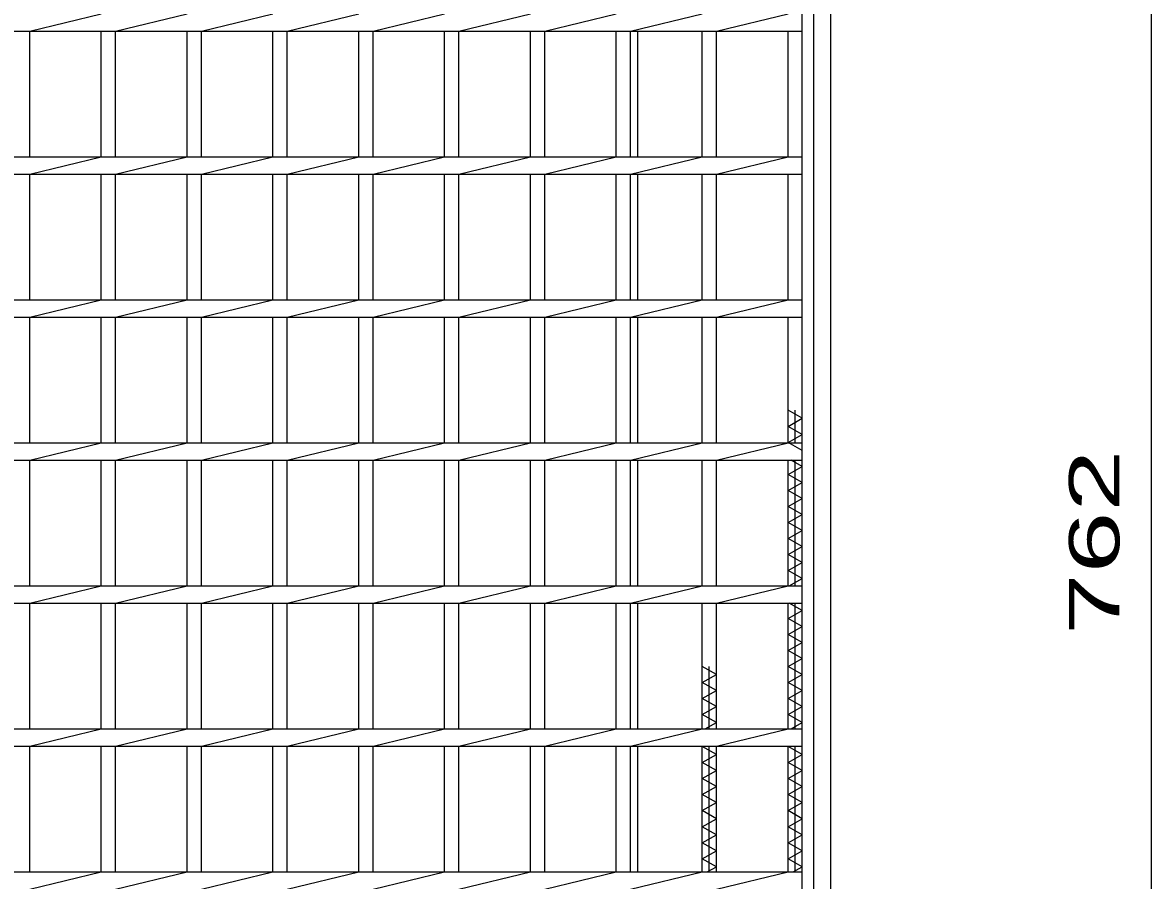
# Model space of a CAD drawing. Units: millimetres, scale not verified. Extents: x -1456 to 1385, y -1026 to 843.
# Drawn here: x -545.5 to -151, y -6 to 294 of the extents above; entities that cross this region are included whole.
import ezdxf
from ezdxf.enums import TextEntityAlignment as Align

# ---------------------------------------------------------------- set-up
doc = ezdxf.new("R2010")
doc.units = ezdxf.units.MM
doc.header["$LTSCALE"] = 8
for name, color, linetype, lineweight in [('16', 3, 'Continuous', 25), ('19', 6, 'Continuous', 25), ('22', 4, 'Continuous', 25)]:
    doc.layers.add(name, color=color, linetype=linetype, lineweight=lineweight)
doc.styles.add('ベクトル', font='')
doc.styles.get('ベクトル').set_extended_font_data('ベクトル')

msp = doc.modelspace()

# ---------------------------------------------------------------- linework, layer by layer
at = {"layer": '16'}
for p, q in [((-273, -284), (-273, 522)), ((-543, 291), (-518, 297)), ((-513, 291), (-488, 297)), ((-483, 291), (-458, 297)), ((-453, 291), (-428, 297)), ((-423, 291), (-398, 297)), ((-393, 291), (-368, 297)), ((-363, 291), (-338, 297)), ((-333, 291), (-308, 297)), ((-303, 291), (-278, 297)), ((-273, 291), (-273, 297)), ((-1088, 291), (-273, 291)), ((-543, 247), (-543, 291)), ((-518, 247), (-518, 291)), ((-513, 247), (-513, 291)), ((-488, 247), (-488, 291)), ((-483, 247), (-483, 291)), ((-458, 247), (-458, 291)), ((-453, 247), (-453, 291)), ((-428, 247), (-428, 291)), ((-423, 247), (-423, 291)), ((-398, 247), (-398, 291)), ((-393, 247), (-393, 291)), ((-368, 247), (-368, 291)), ((-363, 247), (-363, 291)), ((-338, 247), (-338, 291)), ((-333, 247), (-333, 291)), ((-308, 247), (-308, 291)), ((-303, 247), (-303, 291)), ((-278, 247), (-278, 291)), ((-1088, 247), (-273, 247)), ((-543, 241), (-518, 247)), ((-513, 241), (-488, 247)), ((-483, 241), (-458, 247)), ((-453, 241), (-428, 247)), ((-423, 241), (-398, 247)), ((-393, 241), (-368, 247)), ((-363, 241), (-338, 247)), ((-333, 241), (-308, 247)), ((-303, 241), (-278, 247)), ((-273, 241), (-273, 247)), ((-1088, 241), (-273, 241)), ((-543, 197), (-543, 241)), ((-518, 197), (-518, 241)), ((-513, 197), (-513, 241)), ((-488, 197), (-488, 241)), ((-483, 197), (-483, 241)), ((-458, 197), (-458, 241)), ((-453, 197), (-453, 241)), ((-428, 197), (-428, 241)), ((-423, 197), (-423, 241)), ((-398, 197), (-398, 241)), ((-393, 197), (-393, 241)), ((-368, 197), (-368, 241)), ((-363, 197), (-363, 241)), ((-338, 197), (-338, 241)), ((-333, 197), (-333, 241)), ((-308, 197), (-308, 241)), ((-303, 197), (-303, 241)), ((-278, 197), (-278, 241)), ((-1088, 197), (-273, 197)), ((-543, 191), (-518, 197)), ((-513, 191), (-488, 197)), ((-483, 191), (-458, 197)), ((-453, 191), (-428, 197)), ((-423, 191), (-398, 197)), ((-393, 191), (-368, 197)), ((-363, 191), (-338, 197)), ((-333, 191), (-308, 197)), ((-303, 191), (-278, 197)), ((-273, 191), (-273, 197)), ((-1088, 191), (-273, 191)), ((-543, 147), (-543, 191)), ((-518, 147), (-518, 191)), ((-513, 147), (-513, 191)), ((-488, 147), (-488, 191)), ((-483, 147), (-483, 191)), ((-458, 147), (-458, 191)), ((-453, 147), (-453, 191)), ((-428, 147), (-428, 191)), ((-423, 147), (-423, 191)), ((-398, 147), (-398, 191)), ((-393, 147), (-393, 191)), ((-368, 147), (-368, 191)), ((-363, 147), (-363, 191)), ((-338, 147), (-338, 191)), ((-333, 147), (-333, 191)), ((-308, 147), (-308, 191)), ((-303, 147), (-303, 191)), ((-278, 147), (-278, 191)), ((-273, 155.6), (-278, 158.4)), ((-275.5, 147), (-275.5, 158.4)), ((-278, 152.8), (-273, 155.6)), ((-273, 150), (-278, 152.8)), ((-278, 147.2), (-273, 150)), ((-1088, 147), (-273, 147)), ((-543, 141), (-518, 147)), ((-513, 141), (-488, 147)), ((-483, 141), (-458, 147)), ((-453, 141), (-428, 147)), ((-423, 141), (-398, 147)), ((-393, 141), (-368, 147)), ((-363, 141), (-338, 147)), ((-333, 141), (-308, 147)), ((-303, 141), (-278, 147)), ((-273, 144.4), (-278, 147.2)), ((-273, 141), (-273, 147)), ((-1088, 141), (-273, 141)), ((-543, 97), (-543, 141)), ((-518, 97), (-518, 141)), ((-513, 97), (-513, 141)), ((-488, 97), (-488, 141)), ((-483, 97), (-483, 141)), ((-458, 97), (-458, 141)), ((-453, 97), (-453, 141)), ((-428, 97), (-428, 141)), ((-423, 97), (-423, 141)), ((-398, 97), (-398, 141)), ((-393, 97), (-393, 141)), ((-368, 97), (-368, 141)), ((-363, 97), (-363, 141)), ((-338, 97), (-338, 141)), ((-333, 97), (-333, 141)), ((-308, 97), (-308, 141)), ((-303, 97), (-303, 141)), ((-278, 97), (-278, 141)), ((-278, 136), (-273, 138.8)), ((-273, 138.8), (-276.929, 141)), ((-275.5, 97), (-275.5, 141)), ((-273, 133.2), (-278, 136)), ((-278, 130.4), (-273, 133.2)), ((-273, 127.6), (-278, 130.4)), ((-278, 124.8), (-273, 127.6)), ((-273, 122), (-278, 124.8)), ((-278, 119.2), (-273, 122)), ((-273, 116.4), (-278, 119.2)), ((-278, 113.6), (-273, 116.4)), ((-273, 110.8), (-278, 113.6)), ((-278, 108), (-273, 110.8)), ((-273, 105.2), (-278, 108)), ((-278, 102.4), (-273, 105.2)), ((-273, 99.6), (-278, 102.4)), ((-277.643, 97), (-273, 99.6)), ((-1088, 97), (-273, 97)), ((-543, 91), (-518, 97)), ((-513, 91), (-488, 97)), ((-483, 91), (-458, 97)), ((-453, 91), (-428, 97)), ((-423, 91), (-398, 97)), ((-393, 91), (-368, 97)), ((-363, 91), (-338, 97)), ((-333, 91), (-308, 97)), ((-303, 91), (-278, 97)), ((-273, 91), (-273, 97)), ((-1088, 91), (-273, 91)), ((-543, 47), (-543, 91)), ((-518, 47), (-518, 91)), ((-513, 47), (-513, 91)), ((-488, 47), (-488, 91)), ((-483, 47), (-483, 91)), ((-458, 47), (-458, 91)), ((-453, 47), (-453, 91)), ((-428, 47), (-428, 91)), ((-423, 47), (-423, 91)), ((-398, 47), (-398, 91)), ((-393, 47), (-393, 91)), ((-368, 47), (-368, 91)), ((-363, 47), (-363, 91)), ((-338, 47), (-338, 91)), ((-333, 47), (-333, 91)), ((-308, 47), (-308, 91)), ((-303, 47), (-303, 91)), ((-278, 47), (-278, 91)), ((-273, 88.4), (-277.643, 91)), ((-275.5, 47), (-275.5, 91)), ((-278, 85.6), (-273, 88.4)), ((-273, 82.8), (-278, 85.6)), ((-278, 80), (-273, 82.8)), ((-273, 77.2), (-278, 80)), ((-278, 74.4), (-273, 77.2)), ((-273, 71.6), (-278, 74.4)), ((-278, 68.8), (-273, 71.6)), ((-303, 66), (-308, 68.8)), ((-305.5, 47), (-305.5, 68.8)), ((-273, 66), (-278, 68.8)), ((-308, 63.2), (-303, 66)), ((-303, 60.4), (-308, 63.2)), ((-278, 63.2), (-273, 66)), ((-273, 60.4), (-278, 63.2)), ((-308, 57.6), (-303, 60.4)), ((-278, 57.6), (-273, 60.4)), ((-303, 54.8), (-308, 57.6)), ((-273, 54.8), (-278, 57.6)), ((-308, 52), (-303, 54.8)), ((-303, 49.2), (-308, 52)), ((-278, 52), (-273, 54.8)), ((-273, 49.2), (-278, 52)), ((-306.929, 47), (-303, 49.2)), ((-276.929, 47), (-273, 49.2)), ((-1088, 47), (-273, 47)), ((-543, 41), (-518, 47)), ((-513, 41), (-488, 47)), ((-483, 41), (-458, 47)), ((-453, 41), (-428, 47)), ((-423, 41), (-398, 47)), ((-393, 41), (-368, 47)), ((-363, 41), (-338, 47)), ((-333, 41), (-308, 47)), ((-303, 41), (-278, 47)), ((-273, 41), (-273, 47)), ((-1088, 41), (-273, 41)), ((-543, -3), (-543, 41)), ((-518, -3), (-518, 41)), ((-513, -3), (-513, 41)), ((-488, -3), (-488, 41)), ((-483, -3), (-483, 41)), ((-458, -3), (-458, 41)), ((-453, -3), (-453, 41)), ((-428, -3), (-428, 41)), ((-423, -3), (-423, 41)), ((-398, -3), (-398, 41)), ((-393, -3), (-393, 41)), ((-368, -3), (-368, 41)), ((-363, -3), (-363, 41)), ((-338, -3), (-338, 41)), ((-333, -3), (-333, 41)), ((-308, -3), (-308, 41)), ((-308, 40.8), (-307.643, 41)), ((-303, 38), (-308, 40.8)), ((-305.5, -3), (-305.5, 41)), ((-303, -3), (-303, 41)), ((-278, -3), (-278, 41)), ((-278, 40.8), (-277.643, 41)), ((-273, 38), (-278, 40.8)), ((-275.5, -3), (-275.5, 41)), ((-308, 35.2), (-303, 38)), ((-278, 35.2), (-273, 38)), ((-303, 32.4), (-308, 35.2)), ((-308, 29.6), (-303, 32.4)), ((-273, 32.4), (-278, 35.2)), ((-278, 29.6), (-273, 32.4)), ((-303, 26.8), (-308, 29.6)), ((-273, 26.8), (-278, 29.6)), ((-308, 24), (-303, 26.8)), ((-303, 21.2), (-308, 24)), ((-278, 24), (-273, 26.8)), ((-273, 21.2), (-278, 24)), ((-308, 18.4), (-303, 21.2)), ((-278, 18.4), (-273, 21.2)), ((-303, 15.6), (-308, 18.4)), ((-273, 15.6), (-278, 18.4)), ((-308, 12.8), (-303, 15.6)), ((-303, 10), (-308, 12.8)), ((-278, 12.8), (-273, 15.6)), ((-273, 10), (-278, 12.8)), ((-308, 7.2), (-303, 10)), ((-278, 7.2), (-273, 10)), ((-303, 4.4), (-308, 7.2)), ((-308, 1.6), (-303, 4.4)), ((-273, 4.4), (-278, 7.2)), ((-278, 1.6), (-273, 4.4)), ((-303, -1.2), (-308, 1.6)), ((-273, -1.2), (-278, 1.6)), ((-1088, -3), (-273, -3)), ((-543, -9), (-518, -3)), ((-513, -9), (-488, -3)), ((-483, -9), (-458, -3)), ((-453, -9), (-428, -3)), ((-423, -9), (-398, -3)), ((-393, -9), (-368, -3)), ((-363, -9), (-338, -3)), ((-333, -9), (-308, -3)), ((-306.214, -3), (-303, -1.2)), ((-303, -9), (-278, -3)), ((-276.214, -3), (-273, -1.2)), ((-273, -9), (-273, -3))]:
    msp.add_line(p, q, dxfattribs=at)
at = {"layer": '19'}
for p, q in [((-263, -298.5), (-263, 536.5)), ((-269, -292.5), (-269, 530.5)), ((-330.5, 247), (-330.5, 291)), ((-330.5, 197), (-330.5, 241)), ((-330.5, 147), (-330.5, 191)), ((-330.5, 97), (-330.5, 141)), ((-330.5, 47), (-330.5, 91)), ((-330.5, -3), (-330.5, 41))]:
    msp.add_line(p, q, dxfattribs=at)
at = {"layer": '22'}
msp.add_line((-151, -262), (-151, 500), dxfattribs=at)

# ---------------------------------------------------------------- texts
at = {"layer": '22', "color": 2, "style": 'ベクトル', "width": 1.65}
msp.add_text(' 762 ', height=17.6, rotation=90, dxfattribs=at).set_placement((-171, 69), align=Align.MIDDLE_LEFT)

doc.saveas('drawing.dxf')
